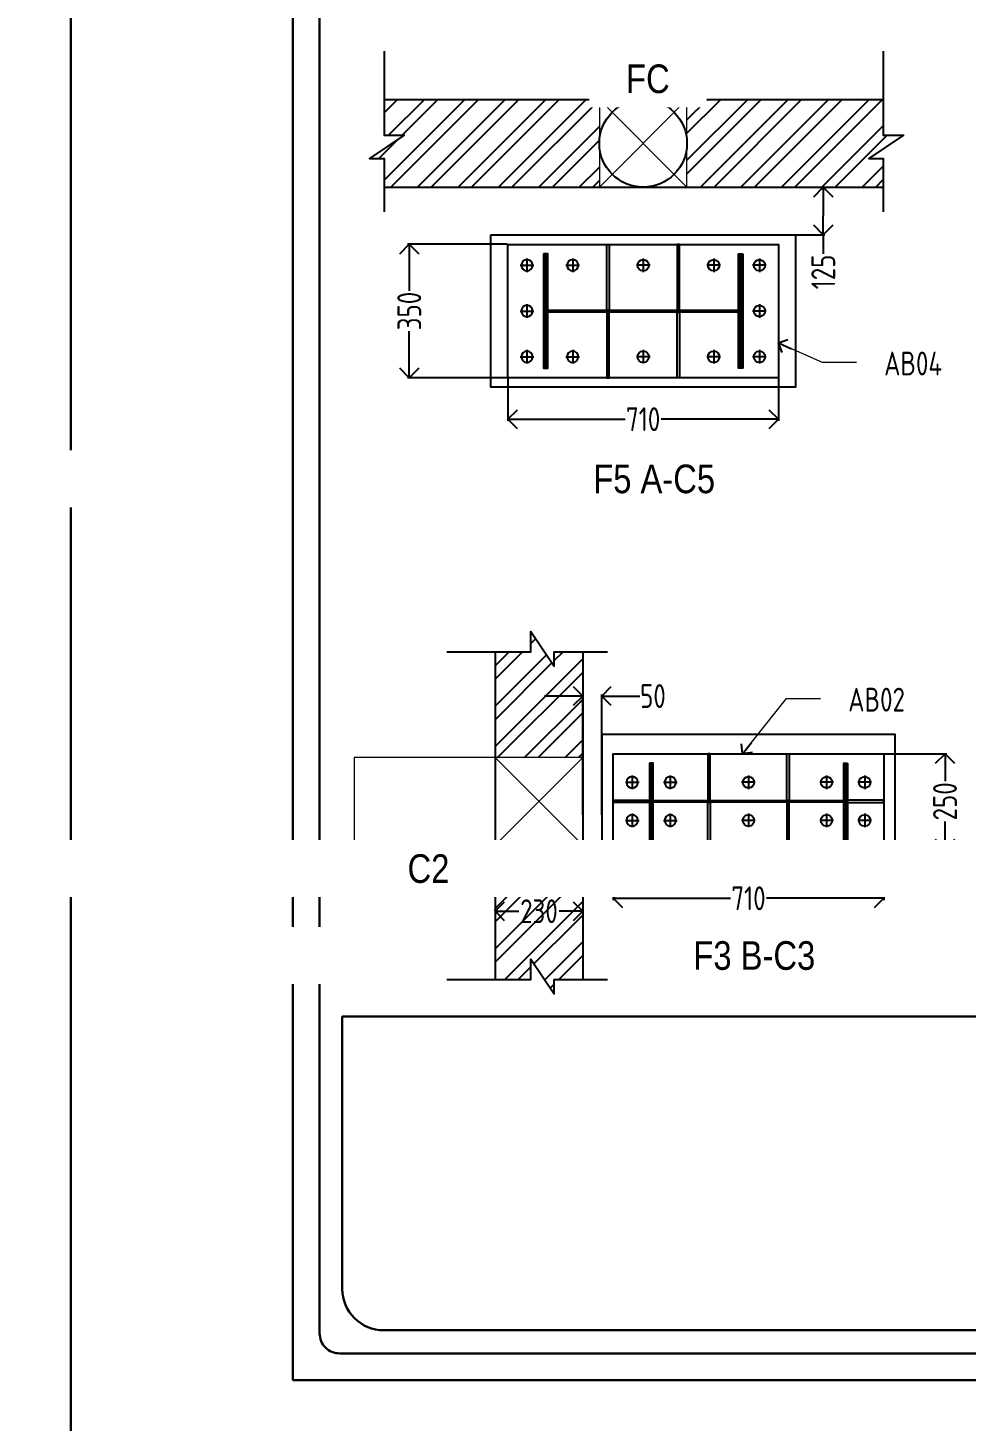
# Model space of a CAD drawing. Header units: inches. Extents: x -605 to 2991212, y -2872845 to 0.
# Drawn here: x 2452114 to 2461964, y -2638466 to -2623847 of the extents above; entities that cross this region are included whole.
import ezdxf
from ezdxf import colors
from ezdxf.entities.mleader import LeaderData, LeaderLine
from ezdxf.math import Vec2, Vec3

# ---------------------------------------------------------------- set-up
doc = ezdxf.new("R2010")
doc.units = ezdxf.units.IN
doc.header["$LTSCALE"] = 600
doc.header["$MEASUREMENT"] = 0
for name, color, linetype, lineweight in [('PV_TEXT_ROMANS', 7, 'Continuous', 0), ('rDIMension', 1, 'Continuous', 18), ('rRCC 2', 40, 'Continuous', 15), ('rSHEET', 2, 'Continuous', 30)]:
    doc.layers.add(name, color=color, linetype=linetype, lineweight=lineweight)
doc.styles.add('DIM', font='geniso.shx', dxfattribs={"width": 0.85})
doc.styles.add('J.P', font='ARIALN.TTF')
doc.styles.add('TEXT3', font='geniso.shx')
doc.dimstyles.new('ST-150', dxfattribs={"dimscale": 75, "dimtxt": 3, "dimasz": 2, "dimexe": 0.18, "dimexo": 0.0625, "dimgap": 0.2, "dimtad": 0, "dimdec": 0, "dimlfac": 2, "dimzin": 0, "dimdsep": 46, "dimtxsty": 'DIM', "dimblk": 'OPEN90', "dimcen": 0.09, "dimclrd": 256, "dimclrt": 7, "dimadec": 0, "dimazin": 0, "dimtfac": 1, "dimtdec": 0, "dimtofl": 0, "dimtmove": 0, "dimatfit": 3, "dimldrblk": 'OPEN90', "dimfxl": 1, "dimtolj": 1, "dimtzin": 0, "dimlwd": -1, "dimarcsym": 0})
doc.dimstyles.new('ST-25', dxfattribs={"dimscale": 100, "dimtxt": 2.5, "dimasz": 2, "dimexe": 0.18, "dimexo": 0.0625, "dimgap": 0.2, "dimtad": 0, "dimdec": 0, "dimlfac": 0.25, "dimzin": 0, "dimdsep": 46, "dimtxsty": 'DIM', "dimblk": 'OPEN90', "dimcen": 0.09, "dimclrd": 256, "dimclrt": 7, "dimadec": 0, "dimazin": 0, "dimtfac": 1, "dimtdec": 0, "dimtofl": 0, "dimtmove": 0, "dimatfit": 3, "dimldrblk": 'OPEN90', "dimfxl": 1, "dimtolj": 1, "dimtzin": 0, "dimlwd": -1, "dimarcsym": 0})
pattern_1 = [(45, (-2431267.67, 1787725.36), (-212.132034, 212.132034), []), (45, (-2431126.25, 1787725.36), (-212.132034, 212.132034), [])]
pattern_2 = [(45, (-2434396.15, 1782580.35), (-212.132034, 212.132034), []), (45, (-2434254.73, 1782580.35), (-212.132034, 212.132034), [])]

# ---------------------------------------------------------------- blocks, each defined once
blk = doc.blocks.new('_DotBlank')
at = {"color": 0, "linetype": 'ByBlock', "lineweight": -2}
blk.add_line((-0.5, 0), (-1, 0), dxfattribs=at)
blk.add_circle((0, 0), 0.5, dxfattribs=at)
blk = doc.blocks.new('_Open90')
at = {"color": 0, "linetype": 'ByBlock', "lineweight": -2}
for p, q in [((0, 0), (-1, 0)), ((-0.5, 0.5), (0, 0)), ((0, 0), (-0.5, -0.5))]:
    blk.add_line(p, q, dxfattribs=at)
blk = doc.blocks.new('*D1581')
at = {"color": 0, "linetype": 'ByBlock', "lineweight": -2}
for p, q in [((2457147, -2626118), (2456100, -2626118)), ((2457147, -2627518), (2456100, -2627518))]:
    blk.add_line(p, q, dxfattribs=at)
at = {"color": 1, "linetype": 'ByBlock'}
for p, q in [((2456118, -2626318), (2456118, -2626607)), ((2456118, -2627318), (2456118, -2627029))]:
    blk.add_line(p, q, dxfattribs=at)
at = {"layer": 'Defpoints', "color": 0, "linetype": 'ByBlock'}
for p in [(2456118, -2626118), (2457153, -2626118), (2457153, -2627518)]:
    blk.add_point(p, dxfattribs=at)
at = {"color": 1, "linetype": 'ByBlock', "xscale": 200, "yscale": 200, "zscale": 200}
for p, rotation in [((2456118, -2626118), 90), ((2456118, -2627518), 270)]:
    blk.add_blockref('_Open90', p, dxfattribs=dict(at, rotation=rotation))
at = {"color": 7, "linetype": 'ByBlock', "insert": (2456118, -2626818), "char_height": 250, "attachment_point": 5, "rotation": 90, "style": 'DIM'}
blk.add_mtext('\\A1;350', dxfattribs=at)
blk = doc.blocks.new('*D1582')
at = {"color": 0, "linetype": 'ByBlock', "lineweight": -2}
for p, q in [((2457153, -2627524), (2457153, -2627971)), ((2459993, -2627524), (2459993, -2627971))]:
    blk.add_line(p, q, dxfattribs=at)
at = {"color": 1, "linetype": 'ByBlock'}
for p, q in [((2457353, -2627953), (2458383, -2627953)), ((2459793, -2627953), (2458764, -2627953))]:
    blk.add_line(p, q, dxfattribs=at)
at = {"layer": 'Defpoints', "color": 0, "linetype": 'ByBlock'}
for p in [(2457153, -2627518), (2459993, -2627518), (2457153, -2627953)]:
    blk.add_point(p, dxfattribs=at)
at = {"color": 1, "linetype": 'ByBlock', "xscale": 200, "yscale": 200, "zscale": 200, "rotation": 180}
blk.add_blockref('_Open90', (2457153, -2627953), dxfattribs=at)
at = {"color": 1, "linetype": 'ByBlock', "xscale": 200, "yscale": 200, "zscale": 200}
blk.add_blockref('_Open90', (2459993, -2627953), dxfattribs=at)
at = {"color": 7, "linetype": 'ByBlock', "insert": (2458573, -2627953), "char_height": 250, "attachment_point": 5, "style": 'DIM'}
blk.add_mtext('\\A1;710', dxfattribs=at)
blk = doc.blocks.new('*D1584')
at = {"color": 0, "linetype": 'ByBlock', "lineweight": -2}
for p, q in [((2460110, -2625518), (2460482, -2625518)), ((2460110, -2626018), (2460482, -2626018))]:
    blk.add_line(p, q, dxfattribs=at)
at = {"color": 1, "linetype": 'ByBlock'}
for p, q in [((2460464, -2625718), (2460464, -2625818)), ((2460464, -2626018), (2460464, -2626218))]:
    blk.add_line(p, q, dxfattribs=at)
at = {"layer": 'Defpoints', "color": 0, "linetype": 'ByBlock'}
for p in [(2460104, -2625518), (2460104, -2626018), (2460464, -2626018)]:
    blk.add_point(p, dxfattribs=at)
at = {"color": 1, "linetype": 'ByBlock', "xscale": 200, "yscale": 200, "zscale": 200}
for p, rotation in [((2460464, -2625518), 90), ((2460464, -2626018), 270)]:
    blk.add_blockref('_Open90', p, dxfattribs=dict(at, rotation=rotation))
at = {"color": 7, "linetype": 'ByBlock', "insert": (2460464, -2626408), "char_height": 250, "attachment_point": 5, "rotation": 90, "style": 'DIM'}
blk.add_mtext('\\A1;125', dxfattribs=at)
blk = doc.blocks.new('*D1590')
at = {"color": 0, "linetype": 'ByBlock', "lineweight": -2}
for p, q in [((2457019, -2633110), (2457019, -2633098)), ((2457939, -2633110), (2457939, -2633098))]:
    blk.add_line(p, q, dxfattribs=at)
at = {"color": 1, "linetype": 'ByBlock'}
for p, q in [((2457219, -2633116), (2457267, -2633116)), ((2457739, -2633116), (2457690, -2633116))]:
    blk.add_line(p, q, dxfattribs=at)
at = {"layer": 'Defpoints', "color": 0, "linetype": 'ByBlock'}
for p in [(2457019, -2633116), (2457939, -2633116), (2457939, -2633116)]:
    blk.add_point(p, dxfattribs=at)
at = {"color": 1, "linetype": 'ByBlock', "xscale": 200, "yscale": 200, "zscale": 200, "rotation": 180}
blk.add_blockref('_Open90', (2457019, -2633116), dxfattribs=at)
at = {"color": 1, "linetype": 'ByBlock', "xscale": 200, "yscale": 200, "zscale": 200}
blk.add_blockref('_Open90', (2457939, -2633116), dxfattribs=at)
at = {"color": 7, "linetype": 'ByBlock', "insert": (2457479, -2633116), "char_height": 250, "attachment_point": 5, "style": 'DIM'}
blk.add_mtext('\\A1;230', dxfattribs=at)
blk = doc.blocks.new('*D1591')
at = {"color": 1, "linetype": 'ByBlock'}
for p, q in [((2457739, -2630858), (2457539, -2630858)), ((2458339, -2630858), (2458539, -2630858))]:
    blk.add_line(p, q, dxfattribs=at)
at = {"color": 0, "linetype": 'ByBlock', "lineweight": -2}
for p, q in [((2457939, -2632106), (2457939, -2630840)), ((2458139, -2632106), (2458139, -2630840))]:
    blk.add_line(p, q, dxfattribs=at)
at = {"layer": 'Defpoints', "color": 0, "linetype": 'ByBlock'}
for p in [(2458139, -2630858), (2457939, -2632112), (2458139, -2632112)]:
    blk.add_point(p, dxfattribs=at)
at = {"color": 1, "linetype": 'ByBlock', "xscale": 200, "yscale": 200, "zscale": 200}
blk.add_blockref('_Open90', (2457939, -2630858), dxfattribs=at)
at = {"color": 1, "linetype": 'ByBlock', "xscale": 200, "yscale": 200, "zscale": 200, "rotation": 180}
blk.add_blockref('_Open90', (2458139, -2630858), dxfattribs=at)
at = {"color": 7, "linetype": 'ByBlock', "insert": (2458676, -2630858), "char_height": 250, "attachment_point": 5, "style": 'DIM'}
blk.add_mtext('\\A1;50', dxfattribs=at)
blk = doc.blocks.new('*D1562')
at = {"color": 0, "linetype": 'ByBlock', "lineweight": -2}
for p, q in [((2458259, -2632469), (2458259, -2632998)), ((2461099, -2632469), (2461099, -2632998))]:
    blk.add_line(p, q, dxfattribs=at)
at = {"color": 1, "linetype": 'ByBlock'}
for p, q in [((2458459, -2632980), (2459489, -2632980)), ((2460899, -2632980), (2459869, -2632980))]:
    blk.add_line(p, q, dxfattribs=at)
at = {"layer": 'Defpoints', "color": 0, "linetype": 'ByBlock'}
for p in [(2458259, -2632463), (2461099, -2632463), (2461099, -2632980)]:
    blk.add_point(p, dxfattribs=at)
at = {"color": 1, "linetype": 'ByBlock', "xscale": 200, "yscale": 200, "zscale": 200, "rotation": 180}
blk.add_blockref('_Open90', (2458259, -2632980), dxfattribs=at)
at = {"color": 1, "linetype": 'ByBlock', "xscale": 200, "yscale": 200, "zscale": 200}
blk.add_blockref('_Open90', (2461099, -2632980), dxfattribs=at)
at = {"color": 7, "linetype": 'ByBlock', "insert": (2459679, -2632980), "char_height": 250, "attachment_point": 5, "style": 'DIM'}
blk.add_mtext('\\A1;710', dxfattribs=at)
blk = doc.blocks.new('*D1563')
at = {"color": 0, "linetype": 'ByBlock', "lineweight": -2}
for p, q in [((2461105, -2631463), (2461760, -2631463)), ((2461105, -2632463), (2461760, -2632463))]:
    blk.add_line(p, q, dxfattribs=at)
at = {"color": 1, "linetype": 'ByBlock'}
for p, q in [((2461742, -2631663), (2461742, -2631752)), ((2461742, -2632263), (2461742, -2632174))]:
    blk.add_line(p, q, dxfattribs=at)
at = {"layer": 'Defpoints', "color": 0, "linetype": 'ByBlock'}
for p in [(2461099, -2631463), (2461742, -2631463), (2461099, -2632463)]:
    blk.add_point(p, dxfattribs=at)
at = {"color": 1, "linetype": 'ByBlock', "xscale": 200, "yscale": 200, "zscale": 200}
for p, rotation in [((2461742, -2631463), 90), ((2461742, -2632463), 270)]:
    blk.add_blockref('_Open90', p, dxfattribs=dict(at, rotation=rotation))
at = {"color": 7, "linetype": 'ByBlock', "insert": (2461742, -2631963), "char_height": 250, "attachment_point": 5, "rotation": 90, "style": 'DIM'}
blk.add_mtext('\\A1;250', dxfattribs=at)
blk = doc.blocks.new('TJYT')
at = {"color": 1}
for points in [[(2361093.7, 115867.4), (2361093.7, 115831.4)], [(2361075.7, 115849.4), (2361111.7, 115849.4)]]:
    blk.add_lwpolyline(points, dxfattribs=at)
blk.add_circle((2361093.7, 115849.4), 15)
blk = doc.blocks.new('FGRTYT')
h = blk.add_hatch()
h.set_pattern_fill('ANSI31', color=256, angle=180, style=0)
h.set_pattern_definition([(225, (196603.9496, 188610.3968), (2.2450640303, -2.2450640303), [])])
h.paths.add_polyline_path([(2360605, 116119.3), (2360605, 115619.3), (2360600, 115619.3), (2360600, 116119.3)])
h.paths.add_polyline_path([(2360502.5, 115609.3), (2360702.5, 115609.3), (2360702.5, 115619.3), (2360502.5, 115619.3)])
h.paths.add_polyline_path([(2360502.5, 116129.3), (2360702.5, 116129.3), (2360702.5, 116119.3), (2360502.5, 116119.3)])
at = {"color": 3}
blk.add_lwpolyline([(2360727.5, 116224.3), (2360727.5, 115514.3), (2360477.5, 115514.3), (2360477.5, 116224.3)], close=True, dxfattribs=at)
at = {"color": 5}
for points in [[(2360605.5, 116129.3), (2360605.5, 116224.3), (2360599.5, 116224.3), (2360599.5, 116129.3)], [(2360600, 115969.9), (2360477.5, 115969.9), (2360477.5, 115975.9), (2360600, 115975.9)], [(2360605, 115969.9), (2360727.5, 115969.9), (2360727.5, 115975.9), (2360605, 115975.9)], [(2360600, 115768.6), (2360477.5, 115768.6), (2360477.5, 115762.6), (2360600, 115762.6)], [(2360605, 115768.6), (2360727.5, 115768.6), (2360727.5, 115762.6), (2360605, 115762.6)], [(2360605.5, 115609.3), (2360605.5, 115514.3), (2360599.5, 115514.3), (2360599.5, 115609.3)]]:
    blk.add_lwpolyline(points, close=True, dxfattribs=at)
at = {"color": 6}
for points in [[(2360502.5, 116129.3), (2360702.5, 116129.3), (2360702.5, 116119.3), (2360502.5, 116119.3)], [(2360605, 116119.3), (2360605, 115619.3), (2360600, 115619.3), (2360600, 116119.3)], [(2360502.5, 115609.3), (2360702.5, 115609.3), (2360702.5, 115619.3), (2360502.5, 115619.3)]]:
    blk.add_lwpolyline(points, close=True, dxfattribs=at)
for p in [(-541.2, 324.9), (-441.2, 324.9), (-541.2, 224.9), (-441.2, 224.9), (-541.2, 19.9), (-441.2, 19.9)]:
    blk.add_blockref('TJYT', p)
at = {"xscale": -1, "rotation": 180}
for p in [(-541.2, 231513.6), (-541.2, 231513.6), (-441.2, 231513.6), (-441.2, 231513.6), (-541.2, 231413.6), (-441.2, 231413.6)]:
    blk.add_blockref('TJYT', p, dxfattribs=at)
blk = doc.blocks.new('FRGRY')
h = blk.add_hatch()
h.set_pattern_fill('ANSI31', color=256)
h.set_pattern_definition([(45, (2526556.371, 67252.6775), (-2.24506403, 2.24506403), [])])
h.paths.add_polyline_path([(2518326.3, 91978.7), (2518626.3, 91978.7), (2518626.3, 91966.7), (2518326.3, 91966.7)])
h = blk.add_hatch()
h.set_pattern_fill('ANSI31', color=256)
h.set_pattern_definition([(45, (2526556.371, 66740.6775), (-2.24506403, 2.24506403), [])])
h.paths.add_polyline_path([(2518326.3, 91454.7), (2518626.3, 91454.7), (2518626.3, 91466.7), (2518326.3, 91466.7)])
h.paths.add_polyline_path([(2518478.8, 91966.7), (2518478.8, 91466.7), (2518473.8, 91466.7), (2518473.8, 91966.7)])
blk.add_lwpolyline([(2518651.3, 92071.7), (2518651.3, 91361.7), (2518301.3, 91361.7), (2518301.3, 92071.7)], close=True)
at = {"color": 6}
for points in [[(2518326.3, 91978.7), (2518626.3, 91978.7), (2518626.3, 91966.7), (2518326.3, 91966.7)], [(2518478.8, 91966.7), (2518478.8, 91466.7), (2518473.8, 91466.7), (2518473.8, 91966.7)], [(2518326.3, 91454.7), (2518626.3, 91454.7), (2518626.3, 91466.7), (2518326.3, 91466.7)]]:
    blk.add_lwpolyline(points, close=True, dxfattribs=at)
at = {"color": 5}
for points in [[(2518301.3, 91806.2), (2518473.8, 91806.2), (2518473.8, 91812.2), (2518301.3, 91812.2)], [(2518651.3, 91806.2), (2518478.8, 91806.2), (2518478.8, 91812.2), (2518651.3, 91812.2)], [(2518301.3, 91627.2), (2518473.8, 91627.2), (2518473.8, 91621.2), (2518301.3, 91621.2)], [(2518651.3, 91627.2), (2518478.8, 91627.2), (2518478.8, 91621.2), (2518651.3, 91621.2)]]:
    blk.add_lwpolyline(points, close=True, dxfattribs=at)
for p in [(157262.5, -23827.6), (157382.5, -23827.6), (157262.5, -23947.6), (157262.5, -24132.6)]:
    blk.add_blockref('TJYT', p)
at = {"color": 3}
for p in [(157502.5, -23827.6), (157502.5, -23947.6), (157502.5, -24132.6)]:
    blk.add_blockref('TJYT', p, dxfattribs=at)
at = {"xscale": -1, "rotation": 180}
for p in [(157262.5, 207381.1), (157262.5, 207261.1), (157382.5, 207261.1)]:
    blk.add_blockref('TJYT', p, dxfattribs=at)
at = {"color": 3, "xscale": -1, "rotation": 180}
for p in [(157502.5, 207381.1), (157502.5, 207261.1)]:
    blk.add_blockref('TJYT', p, dxfattribs=at)

msp = doc.modelspace()

# ---------------------------------------------------------------- hatches: boundary and pattern name
at = {"linetype": 'ByBlock', "transparency": 33554687}
h = msp.add_hatch(dxfattribs=at)
h.set_pattern_fill('ANSI32', color=8, scale=800)
h.set_pattern_definition(pattern_1)
h.paths.add_polyline_path([(2455702.1, -2625218), (2456065.7, -2624974.2), (2455854.1, -2624974.2), (2455854.1, -2624598), (2458113.4, -2624598), (2458113.4, -2625518), (2455854.1, -2625518), (2455854.1, -2625218)])
h = msp.add_hatch(dxfattribs=at)
h.set_pattern_fill('ANSI32', color=8, scale=800, angle=180)
h.set_pattern_definition(pattern_1)
h.paths.add_polyline_path([(2460941.4, -2625218), (2461305.1, -2624974.2), (2461093.4, -2624974.2), (2461093.4, -2624598), (2459033.4, -2624598), (2459033.4, -2625518), (2461093.4, -2625518), (2461093.4, -2625218)])
h = msp.add_hatch(dxfattribs=at)
h.set_pattern_fill('ANSI32', color=8, scale=800)
h.set_pattern_definition(pattern_2)
h.paths.add_polyline_path([(2457018.6, -2631503), (2457938.6, -2631503), (2457938.6, -2630392.5), (2457638.6, -2630392.5), (2457638.6, -2630544.5), (2457394.9, -2630180.8), (2457394.9, -2630392.5), (2457018.6, -2630392.5)])

# ---------------------------------------------------------------- linework, layer by layer
at = {"color": 8, "linetype": 'ByBlock'}
for points in [[(2455854.1, -2624090.5), (2455854.1, -2624974.2), (2456065.7, -2624974.2), (2455702.1, -2625218), (2455854.1, -2625218), (2455854.1, -2625776.6)], [(2461093.4, -2624090.5), (2461093.4, -2624974.2), (2461305.1, -2624974.2), (2460941.4, -2625218), (2461093.4, -2625218), (2461093.4, -2625776.6)], [(2455854.1, -2624598), (2461093.4, -2624598)], [(2455854.1, -2625518), (2461093.4, -2625518)], [(2456511.1, -2630392.5), (2457394.9, -2630392.5), (2457394.9, -2630180.8), (2457638.6, -2630544.5), (2457638.6, -2630392.5), (2458197.2, -2630392.5)]]:
    msp.add_lwpolyline(points, dxfattribs=at)
at = {"color": 3, "linetype": 'ByBlock'}
for points in [[(2456973.4, -2626018), (2460173.4, -2626018), (2460173.4, -2627618), (2456973.4, -2627618)], [(2458138.6, -2632663), (2461218.6, -2632663), (2461218.6, -2631263), (2458138.6, -2631263)]]:
    msp.add_lwpolyline(points, close=True, dxfattribs=at)
at = {"color": 8, "linetype": 'ByBlock'}
msp.add_circle((2458573.4, -2625058), 460, dxfattribs=at)
at = {"layer": 'rRCC 2', "color": 6}
for p, q in [((2459033.4, -2624598), (2458113.4, -2625518)), ((2459033.4, -2625518), (2458113.4, -2624598)), ((2457938.6, -2631503), (2457018.6, -2632423)), ((2457938.6, -2632423), (2457018.6, -2631503))]:
    msp.add_line(p, q, dxfattribs=at)
for points in [[(2459033.4, -2624598), (2458113.4, -2624598), (2458113.4, -2625518), (2459033.4, -2625518)], [(2457938.6, -2632423), (2457938.6, -2631503), (2455538.6, -2631503), (2455538.6, -2632423)], [(2457938.6, -2631503), (2457018.6, -2631503), (2457018.6, -2632423), (2457938.6, -2632423)]]:
    msp.add_lwpolyline(points, close=True, dxfattribs=at)
at = {"layer": 'rSHEET'}
msp.add_lwpolyline([(2394707.3, -2658104.1), (2452564.7, -2658104.1), (2452564.7, -2617194.8), (2394707.3, -2617194.8)], close=True, dxfattribs=at)
msp.add_lwpolyline([(2455415, -2634221.3), (2479962.8, -2634221.3), (2479962.8, -2637078.9, -0.4142136), (2479529, -2637512.7), (2455848.9, -2637512.7, -0.4142136), (2455415, -2637078.9)], format="xyb", close=True, dxfattribs=at)

# ---------------------------------------------------------------- block references
at = {"xscale": 4, "yscale": 4, "zscale": 4, "rotation": 270}
for name, p in [('FRGRY', (2091706.5, 7447087)), ('FGRTYT', (1996201.6, 6810447))]:
    msp.add_blockref(name, p, dxfattribs=at)

# ---------------------------------------------------------------- texts
at = {"layer": 'PV_TEXT_ROMANS', "insert": (2458916.4, -2628593.4), "char_height": 300, "width": 12049.078, "attachment_point": 1, "style": 'J.P', "bg_fill": 2}
msp.add_mtext('\\pxqc;F7-C7', dxfattribs=at)

# ---------------------------------------------------------------- dimensions: what is measured, and where the dimension line sits
at = {"color": 1, "linetype": 'ByBlock'}
for base, p1, p2, picture, middle in [((2460464.1, -2626018), (2460104, -2625518), (2460104, -2626018), '*D1584', (2460464.1, -2626408)), ((2456117.6, -2626118), (2457153.4, -2627518), (2457153.4, -2626118), '*D1581', (2456117.6, -2626818)), ((2461741.9, -2631463), (2461098.6, -2632463), (2461098.6, -2631463), '*D1563', (2461741.9, -2631963))]:
    dim = msp.add_linear_dim(base=base, p1=p1, p2=p2, angle=90, dimstyle='ST-25', override={"dimblk": 'Open90', "dimclrd": 1}, dxfattribs=at)
    dim.commit()
    dim.dimension.update_dxf_attribs({"geometry": picture, "text_midpoint": middle})
for base, p1, p2, picture, middle in [((2457153.4, -2627952.5), (2459993.4, -2627518), (2457153.4, -2627518), '*D1582', (2458573.4, -2627952.5)), ((2458138.6, -2630857.9), (2457938.6, -2632112.1), (2458138.6, -2632112.1), '*D1591', (2458675.6, -2630857.9)), ((2461098.6, -2632979.5), (2458258.6, -2632463), (2461098.6, -2632463), '*D1562', (2459678.6, -2632979.5))]:
    dim = msp.add_linear_dim(base=base, p1=p1, p2=p2, dimstyle='ST-25', override={"dimblk": 'Open90', "dimclrd": 1}, dxfattribs=at)
    dim.commit()
    dim.dimension.update_dxf_attribs({"geometry": picture, "text_midpoint": middle})

# ---------------------------------------------------------------- leaders
at = {"layer": 'rRCC 2', "annotation_type": 0, "has_hookline": 1, "hookline_direction": 0}
for points in [[(2459993.4, -2627153.4), (2460453.6, -2627355.9), (2460811.8, -2627355.9)], [(2459616.4, -2631463), (2460076.5, -2630883), (2460434.8, -2630883)]]:
    msp.add_leader(points, dimstyle='ST-150', dxfattribs=at)
at = {"layer": 'rRCC 2', "color": 7}
ml = msp.add_multileader_mtext('Standard', dxfattribs=at)
ml.set_content('\\A1;\\W0.85;(a)4-12# ', color=7, style='TEXT3')
ml.set_leader_properties(color=256, linetype='ByLayer', lineweight=-1)
ml.set_arrow_properties(name='DOTBLANK')
ml.build(insert=Vec2(0, 0))
ml.multileader.update_dxf_attribs({"text_top_attachment_type": 0, "text_bottom_attachment_type": 0, "dogleg_length": 7.47, "arrow_head_size": 187.5, "scale": 75})
ctx = ml.context
ctx.base_point, ctx.scale, ctx.char_height, ctx.arrow_head_size, ctx.landing_gap_size, ctx.plane_origin = Vec3(2474235.5, -2625457.1), 75, 250, 187.5, 6.75, Vec3(2469885.5, -2625505)
ctx.text_align_type = 2
notes = []
notes.append((ctx, [(0, (0, 0, 0), (0, 0), (1, 0), 1, [])]))
ctx.mtext.insert, ctx.mtext.alignment, ctx.mtext.flow_direction = Vec3(2475262.2, -2625325.8), 3, 5
for ctx, leaders in notes:
    for number, flags, end, landing, length, lines in leaders:
        leader = LeaderData()
        leader.index, (leader.has_last_leader_line, leader.has_dogleg_vector, leader.attachment_direction) = number, flags
        leader.last_leader_point, leader.dogleg_vector, leader.dogleg_length = Vec3(end), Vec3(landing), length
        for number, points, colour, breaks in lines:
            line = LeaderLine()
            line.index, line.vertices, line.color, line.breaks = number, Vec3.list(points), colors.encode_raw_color(colour), breaks
            leader.lines.append(line)
        ctx.leaders.append(leader)

# ---------------------------------------------------------------- next in the draw order: texts
at = {"layer": 'PV_TEXT_ROMANS', "insert": (2452664.1, -2628429.2), "char_height": 300, "width": 12049.078, "attachment_point": 1, "style": 'J.P', "bg_fill": 2}
msp.add_mtext('\\pxqc;F5 A-C5', dxfattribs=at)

# ---------------------------------------------------------------- next in the draw order: linework, layer by layer
at = {"layer": 'rSHEET'}
msp.add_lwpolyline([(2454896, -2638035.7), (2484371, -2638035.7), (2484371, -2617194.8), (2454896, -2617194.8)], close=True, dxfattribs=at)
msp.add_lwpolyline([(2455387.2, -2637755.6), (2483879.8, -2637755.6, 0.4142136), (2484090.3, -2637545), (2484090.3, -2617685.5, 0.4142136), (2483879.8, -2617475), (2455387.2, -2617475, 0.4142136), (2455176.7, -2617685.5), (2455176.7, -2637545, 0.4142136)], format="xyb", close=True, dxfattribs=at)

# ---------------------------------------------------------------- next in the draw order: texts
at = {"layer": 'PV_TEXT_ROMANS', "char_height": 300, "attachment_point": 1, "style": 'J.P', "bg_fill": 2}
for s, insert, width in [('\\pxqc;FC', (2458157.6, -2624230.9), 930.754), ('\\pxqc;C1', (2461892.3, -2630503.7), 930.754), ('\\pxqc;F3 B-C3', (2453715.6, -2633430.4), 12049.078)]:
    msp.add_mtext(s, dxfattribs=dict(at, insert=insert, width=width))
at = {"layer": 'rDIMension', "color": 7, "char_height": 250, "attachment_point": 4, "style": 'DIM', "bg_fill": 2}
for s, insert in [('\\pxqc;AB04', (2461102.8, -2627368.8)), ('\\pxqc;AB02', (2460725.8, -2630896))]:
    msp.add_mtext(s, dxfattribs=dict(at, insert=insert))

# ---------------------------------------------------------------- next in the draw order: hatches: boundary and pattern name
at = {"linetype": 'ByBlock', "transparency": 33554687}
h = msp.add_hatch(dxfattribs=at)
h.set_pattern_fill('ANSI32', color=8, scale=800)
h.set_pattern_definition(pattern_2)
h.paths.add_polyline_path([(2457018.6, -2632423), (2457938.6, -2632423), (2457938.6, -2633831.8), (2457638.6, -2633831.8), (2457638.6, -2633983.8), (2457394.9, -2633620.1), (2457394.9, -2633831.8), (2457018.6, -2633831.8)])

# ---------------------------------------------------------------- next in the draw order: linework, layer by layer
at = {"color": 8, "linetype": 'ByBlock'}
for points in [[(2457018.6, -2630392.5), (2457018.6, -2633831.8)], [(2457938.6, -2630392.5), (2457938.6, -2633831.8)], [(2456511.1, -2633831.8), (2457394.9, -2633831.8), (2457394.9, -2633620.1), (2457638.6, -2633983.8), (2457638.6, -2633831.8), (2458197.2, -2633831.8)]]:
    msp.add_lwpolyline(points, dxfattribs=at)

# ---------------------------------------------------------------- next in the draw order: texts
at = {"layer": 'PV_TEXT_ROMANS', "insert": (2459326.7, -2633590.1), "char_height": 300, "width": 12049.078, "attachment_point": 1, "style": 'J.P', "bg_fill": 2}
msp.add_mtext('\\pxqc;F3 C-C3', dxfattribs=at)

# ---------------------------------------------------------------- next in the draw order: dimensions: what is measured, and where the dimension line sits
at = {"color": 1, "linetype": 'ByBlock'}
dim = msp.add_linear_dim(base=(2457938.6, -2633116), p1=(2457018.6, -2633116), p2=(2457938.6, -2633116), dimstyle='ST-25', override={"dimblk": 'Open90', "dimclrd": 1}, dxfattribs=at)
dim.commit()
dim.dimension.update_dxf_attribs({"geometry": '*D1590', "text_midpoint": (2457478.6, -2633116)})

# ---------------------------------------------------------------- next in the draw order: texts
at = {"layer": 'PV_TEXT_ROMANS', "insert": (2450295.1, -2632518.2), "char_height": 300, "width": 12049.078, "attachment_point": 1, "style": 'J.P', "bg_fill": 2}
msp.add_mtext('\\pxqc;C2', dxfattribs=at)

doc.saveas('drawing.dxf')
